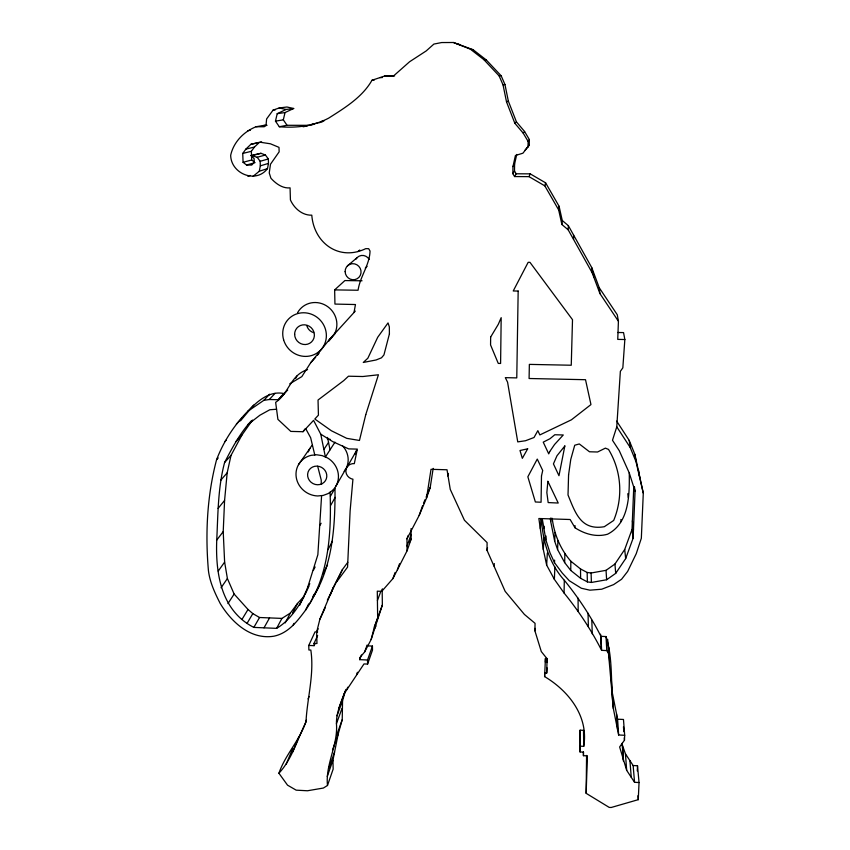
<?xml version="1.0" encoding="UTF-8"?>
<svg xmlns="http://www.w3.org/2000/svg" width="850" height="850" viewBox="0 0 850 850"><rect width="100%" height="100%" fill="white"/><g stroke="black" fill="none" stroke-linecap="round" stroke-linejoin="round"><path stroke-width="1.27" d="M573.559 239.434L573.58 235.036M634.419 486.657L635.067 491.194L633.112 538.241L625.664 558.588L615.708 573.357L606.634 579.753L591.409 582.452L587.382 581.899L580.624 578.319L570.764 570.456L570.828 561.213C560.384 549.185 554.104 534.055 552.202 518.288M583.727 746.332L583.514 730.352L580.114 730.182L580.242 746.162L583.727 746.332C588.816 716.55 568.862 691.082 544.616 676.6L544.701 672.934L546.72 673.019L547.06 658.739L541.301 651.567L534.905 630.827L535.064 623.337L524.397 614.412L505.155 591.345L487.029 550.311L487.103 542.597L464.429 520.232L450.256 489.377L447.026 469.774L431.014 469.317L426.572 497.962L419.188 515.387L406.969 538.836L407.054 550.832L392.913 578.584L381.777 591.345L377.294 591.175L377.655 618.088L374.34 627.109L371.163 639.476L364.65 651.918L359.678 657.836L359.709 659.653L367.54 659.993L372.438 646.064L367.349 645.841M635.067 491.194L629.255 472.961L619.257 450.67L612.489 440.268L616.771 426.828L620.362 371.344L622.838 367.848L624.846 339.522L617.748 339.394L618.418 321.247L599.919 293.558L592.174 272.776L568.204 229.851L561.914 224.517L558.662 209.907L544.818 185.852L529.008 176.641L514.569 176.566L512.858 173.676L512.964 166.568L515.419 155.486L522.92 153.202L529.253 145.127L529.348 139.559L524.588 131.506L516.428 121.869L508.342 101.097L504.964 84.532L501.149 75.767L486.285 59.946L473.142 49.736L453.475 42.5L441.649 42.553L433.904 44.072L426.19 50.936L409.572 61.763L393.476 76.022L384.604 76.043L371.981 80.261C362.344 97.208 344.749 107.897 328.684 118.129C313.448 126.14 296.278 128.169 279.299 126.735L275.464 121.146L277.206 113.677L286.099 109.48L293.696 108.481L286.939 107.004L279.161 107.961L273.073 110.128L266.613 118.936L265.997 125.651L264.159 126.756L256.084 126.746C243.78 131.591 233.516 142.152 230.679 155.284C230.871 173.453 255.712 184.131 267.484 168.64L268.483 163.391L268.334 158.95L265.413 155.019L260.961 153.308L250.984 155.486L254.118 158.642L254.256 162.297L251.738 165.059L246.574 165.028L243.079 162.329L242.739 153.446L245.884 149.09L250.899 144.298L259.346 142.396L254.437 147.071L251.366 151.311L251.685 159.97L254.235 161.946M512.858 173.676L514.494 170.977L514.601 164.05L516.726 154.456M528.009 147.135L528.116 141.429L523.217 133.153L514.834 123.25L506.526 101.915L503.041 84.894L499.12 75.884L483.841 59.627L470.326 49.13L453.475 42.5M586.574 755.427L586.149 793.326L609.195 807.394L611.161 807.5L638.265 799.669L639.041 782.542L634.557 782.308L626.684 770.355L619.629 746.959L624.463 740.222L624.676 735.282L618.641 734.984L613.36 708.624L608.515 653.469L606.804 650.579L601.609 650.356C591.377 630.169 578.499 610.714 564.06 593.003L564.315 580.274C548.983 563.157 542.821 541.131 541.344 518.638M570.764 570.456L564.676 562.604L564.857 553.499M545.339 662.107L545.424 658.506L547.379 658.591L547.198 662.532M580.114 730.182L580.061 751.952L583.536 752.122L583.429 755.682L587.403 755.873L586.149 793.326M580.061 751.952L580.242 746.162M564.676 562.604L557.6 549.599L557.908 540.717M564.06 593.003L554.381 579.349L554.869 566.918M616.654 421.101L629.202 440.406L634.865 454.325L643.291 493.17L641.336 538.252L636.236 553.701L627.651 571.412L621.584 579.243L613.626 584.609L601.704 589.22L589.889 590.176L581.347 588.253L569.309 580.731L562.232 573.017L554.508 562.689L554.614 560.086M568.204 229.851L568.363 225.686L562.254 220.49L559.077 206.263L545.604 182.824L530.209 173.857L516.152 173.782L514.494 170.977M629.255 472.961C629.531 494.243 629.531 523.048 607.569 534.214C596.307 537.455 584.577 534.013 575.014 527.765L570.148 519.509L538.858 518.511L543.299 549.44L546.656 565.122L554.381 579.349M623.347 760.984L622.242 743.229L623.401 759.539M633.112 538.241L632.018 529.497L633.76 487.135M303.981 596.838C297.203 608.866 288.724 621.276 276.622 628.352L253.842 627.406C221.096 610.757 215.443 573.421 216.739 540.09C218.036 514.154 217.866 487.794 224.591 462.527C232.167 447.822 240.125 433.011 251.387 420.75M557.6 549.599L554.699 541.248L555.071 532.504M304.534 595.776L297.553 603.415L290.36 613.073L281.934 618.407L259.548 617.504L252.833 613.615L248.019 609.471L234.143 594.065L227.396 578.531L224.623 562.105L223.221 531.601L224.581 500.438L227.173 472.823L231.03 455.334L241.952 434.998L252.492 420.07M637.277 770.918L637.511 765.754L633.133 765.531L625.451 753.833L622.189 744.653M546.72 673.019L546.954 667.771M544.616 676.6L545.424 658.506M554.699 541.248L550.715 521.528L550.906 517.916M546.656 565.122L547.336 553.01M281.244 396.142L284.144 393.571C269.238 390.362 257.157 401.519 247.605 411.421C234.122 425.266 223.465 441.671 216.569 459.733C207.06 495.837 205.201 533.577 208.431 570.679C209.876 582.367 214.954 593.119 220.224 603.511C231.444 622.041 250.591 640.018 273.955 636.193C288.426 633.122 297.086 621.414 305.469 610.3C329.152 576.077 331.5 532.483 330.076 492.214M554.508 562.689L550.014 552.861L545.849 539.793L546.072 536.053M314.128 595.776C332.977 563.274 335.283 525.003 334.985 488.293L330.48 496.124M543.299 549.44L544.064 537.689M543.957 528.689L544.117 526.256M534.905 630.827L535.086 628.362M306.393 720.014C300.517 739.702 285.473 754.099 278.917 773.245L287.523 785.156L296.172 790.16L307.456 790.766L323.372 788.046L327.484 785.474C325.242 764.267 338.236 744.685 336.441 723.669C336.228 712.226 341.392 701.813 345.089 691.263M332.499 750.04L338.109 734.326L342.231 719.674L342.55 700.751L345.822 689.467M540.313 528.668L541.067 518.628M561.914 224.517L562.254 220.49M317.656 631.986L315.042 631.879L308.763 645.437L308.89 649.995L310.834 650.069C314.426 674.464 307.179 697.914 305.979 722.117C297.341 739.277 292.241 758.859 278.917 773.245M558.662 209.907L559.077 206.263M426.572 497.962L430.217 487.464L433.181 468.371M493.956 565.994L494.349 563.582M354.025 312.428L355.459 304.534L334.942 304.077L334.645 289.892L344.898 280.564L362.047 280.797M487.029 550.311L487.507 547.708M253.162 176.269L259.293 171.232L260.323 165.846L260.164 161.288L257.157 157.25L250.984 155.486M327.25 776.464L332.945 760.24L338.109 734.326M313.905 124.259L310.218 125.332L287.045 125.29L283.316 119.839L285.026 112.572L293.696 108.481M308.763 645.437L314.107 645.671L314.043 643.397L316.965 643.514L316.668 632.092L319.844 619.321L333.243 587.562L342.476 569.489L347.756 562.328M371.163 639.476L382.362 605.009L382.16 589.156M544.818 185.852L545.604 182.824M299.593 605.37L307.381 588.338L317.858 554.699L321.598 495.582M447.684 475.957L448.471 473.45M260.27 142.248L270.417 143.788L279.002 147.369L279.14 151.842L270.481 164.231L269.238 172.943L270.927 178.256C275.772 183.547 282.487 188.647 290.073 187.861L290.424 199.952C294.142 208.271 302.217 215.486 311.791 215.178C313.894 243.047 339.054 261.502 365.744 248.657L368.688 248.689L370.037 251.058C369.676 264.424 360.772 275.57 358.339 288.628L358.052 290.243L334.645 289.892M327.484 785.474L333.158 769.08L332.945 760.24M344.197 693.696L364.002 663.924L367.604 664.084L372.502 650.059L372.438 646.064M407.054 550.832L411.124 539.176L411.06 528.615M419.188 515.387L422.567 505.707M407.022 546.04L411.103 534.491M328.918 768.113L334.571 752.048M397.396 569.798L399.532 563.763M406.969 538.836L408.202 535.426M336.696 735.101L342.231 719.674M392.913 578.584L395.112 572.454M374.34 627.109L382.362 605.009M364.65 651.918L367.136 645.033M356.575 674.645L357.425 672.276M359.709 659.653L361.409 655.01M336.441 723.669L341.987 708.475M570.828 561.213L580.508 568.937L587.148 572.454L591.101 572.996L606.039 570.329L614.943 564.028L624.707 549.493L632.018 529.497M346.853 689.605L347.746 687.183M338.629 708.974L344.144 694.067M337.004 715.785L342.55 700.751M381.777 591.345L382.617 589.071M377.421 600.536L380.853 591.292M330.491 594.586L333.243 587.562M292.485 752.282L298.987 736.589M286.142 764.309L292.772 748.383M423.513 503.285L425.053 499.63M426.084 497.197L430.217 487.464M308.051 698.944L309.081 696.501M529.008 176.641L530.209 173.857M314.107 645.671L315.138 643.407M314.043 643.397L317.645 635.503M305.076 594.575L308.922 586.192M316.668 632.092L318.197 628.766M327.335 600.206L342.476 569.489M319.844 619.321L325.348 607.474M307.572 369.633C290.233 374.946 289.191 393.306 275.644 402.337L277.908 419.369L290.796 431.407L302.993 431.715L313.565 420.357L320.769 434.191L325.401 457.002L334.974 442.17M295.821 378.271L296.873 376.019M310.112 602.905L318.824 586.319M322.989 574.005L327.547 564.899M305.469 610.3L308.688 603.84M292.942 625.515L294.058 623.316M409.36 542.651L411.124 539.176M327.973 549.716L332.467 541.004M307.381 588.338L309.793 583.674M292.496 613.126L297.553 603.415M313.342 570.371L315.116 566.982M374.266 629.287L376.008 625.961M285.186 622.933L290.36 613.073M276.622 628.352L281.934 618.407M264.01 627.831L269.546 617.907M319.94 525.342L321.109 523.271M330.692 505.346L335.187 497.356M514.569 176.566L516.152 173.782M335.824 486.285L345.631 469.243M347.299 466.692L356.681 450.373A7.905 7.491 28.2 0 0 355.321 454.006M253.842 627.406L259.548 617.504M246.999 623.454L252.833 613.615M242.091 619.236L248.019 609.471M312.917 596.456L314.872 593.343M355.3 311.079L329.184 339.798L310.739 362.663L301.824 376.624L289.776 383.807M512.964 166.568L514.601 164.05M227.959 603.574L234.143 594.065M240.465 420.856L253.693 405.089M528.116 141.429L529.348 139.559M323.871 449.459L328.536 442.425M221.053 587.786L227.396 578.531M298.531 464.61L309.889 448.439M218.216 571.083L224.623 562.105M336.77 581.751L347.565 567.109L350.126 510.882L352.931 479.188L351.263 478.763A8.245 7.788 27.9 0 1 352.538 463.654L354.301 463.654L357.34 449.119L348.649 448.885L332.658 441.575L320.769 434.191M302.993 431.715L305.224 428.751M216.739 540.09L223.221 531.601M317.358 355.364L318.994 353.334M328.822 341.147L335.368 333.03L329.184 339.798M218.089 508.396L224.581 500.438M523.217 133.153L524.588 131.506M525.119 150.046L529.253 145.127M220.681 480.314L227.173 472.823M224.591 462.527L231.03 455.334M278.046 399.681L287.704 390.022M285.951 391.574L278.598 399.723L269.312 399.511L263.829 400.35L247.605 411.421M310.739 362.663L315.701 357.191M235.673 441.862L241.952 434.998M216.569 459.733L218.216 457.938M269.312 399.511L275.028 393.369M224.623 441.819L226.249 440.109M263.829 400.35L269.652 394.198M236.343 424.15L242.622 417.594M365.288 268.079L367.072 266.401M514.834 123.25L516.428 121.869M347.363 265.976L357.127 257.614M357.892 251.579L359.752 250.028M247.924 424.501L259.877 415.236L269.801 409.753L276.569 409.254M262.151 126.395L264.424 125.301L267.049 125.301M506.526 101.915L508.342 101.097M247.849 176.237L250.261 175.461M259.293 171.232L267.484 168.64M260.323 165.846L268.483 163.391M318.814 122.825L322.416 121.773M246.574 165.028L255.085 162.605M260.164 161.288L268.334 158.95M243.079 162.329L251.685 159.97M257.157 157.25L265.413 155.019M252.588 155.486L260.961 153.308M242.739 153.446L251.366 151.311M245.884 149.09L254.437 147.071M250.899 144.298L261.619 141.897M303.089 126.777L307.849 125.811M311.908 124.206L317.656 123.048M321.778 121.327L323.999 120.891M279.299 126.735L287.045 125.29M503.041 84.894L504.964 84.532M247.924 130.698L250.367 130.252M256.084 126.746L264.424 125.301M275.464 121.146L283.316 119.839M277.206 113.677L285.026 112.572M273.073 110.128L275.336 109.841M499.12 75.884L501.149 75.767M371.981 80.261L374.149 80.166M379.865 77.626L382.457 77.541M384.604 76.043L394.612 75.916M617.791 332.499L623.549 332.594L624.846 339.522M564.315 580.274C578.404 597.582 590.973 616.601 600.95 636.342L606.018 636.554C613.328 659.207 610.374 684.888 613.36 708.624M612.436 693.366L617.599 719.196L623.475 719.472L624.676 735.282M483.841 59.627L486.285 59.946M327.314 438.94L330.491 439.439M470.326 49.13L473.142 49.736M279.161 107.961L286.099 109.48M457.162 43.956L460.328 44.699M568.363 225.686L591.706 267.516L599.261 287.778L617.281 314.766L618.418 321.247M616.771 426.828L630.264 447.589L636.034 461.752L643.291 493.17M305.756 428.74L310.654 437.739L314.776 454.962M317.677 466.236L321.204 479.953L321.311 483.99M327.526 437.421L330.023 449.831M542.236 518.617L545.849 539.793M638.552 470.284L639.784 478.008M634.865 454.325L636.034 461.752M629.202 440.406L630.264 447.589M550.354 518.883L550.715 521.528M632.379 520.795L633.484 529.401M627.778 493.701L628.267 497.516M599.261 287.778L599.919 293.558M624.707 549.493L625.664 558.588M620.914 519.488L621.138 521.624M593.183 271.479L593.683 276.834M637.511 765.754L639.041 782.542M591.706 267.516L592.174 272.776M637.914 795.717L638.265 799.669M633.133 765.531L634.557 782.308M614.943 564.028L615.708 573.357M629.914 760.633L631.263 777.304M623.464 726.761L623.826 731.659M624.282 737.779L624.463 740.222M625.451 753.833L626.684 770.355M617.599 719.196L618.641 734.984M616.548 713.957L617.578 729.651M606.039 570.329L606.634 579.753M611.224 678.183L612.128 693.111M608.802 647.519L609.652 661.789M607.686 639.381L608.515 653.469M606.018 636.554L606.804 650.579M600.95 636.342L601.609 650.356M600.578 634.227L601.226 648.189M591.101 572.996L591.409 582.452M591.823 620.256L592.259 633.909M587.148 572.454L587.382 581.899M588.041 613.211L588.37 626.705M367.54 659.993L367.604 664.084M584.046 730.766L584.109 734.708M583.376 751.942L583.429 755.682M580.508 568.937L580.624 578.319M578.074 598.156L578.159 611.309M575.014 525.608L575.014 527.765M308.337 451.945A20.676 19.508 31 0 1 312.131 445.326M342.656 445.953A20.676 19.508 31 0 1 344.197 471.346M355.938 259.197A7.767 7.544 54.9 0 1 369.144 259.356M313.703 332.658A9.669 9.265 45.9 0 1 306.861 325.858M297.532 312.768A21.378 20.485 45.9 0 1 325.954 305.511A21.378 20.485 45.9 0 1 334.284 334.348M490.652 337.046L490.567 344.93L498.259 363.407L500.597 363.46L501.181 317.666L498.281 324.349L490.652 337.046M518.171 291.051L516.768 377.899L505.314 377.655L507.578 382.181L517.746 441.883L525.534 440.736L534.013 437.506L537.848 430.663L539.846 434.924L571.391 419.826L590.963 404.579L585.512 379.706L529.093 378.505L529.359 364.384L571.253 365.234L572.507 319.696L529.954 262.331L528.169 262.31L513.23 290.976L518.171 291.051M541.482 475.957L541.067 502.244L535.362 501.978L527.85 476.797L537.264 459.085L542.714 470.507L541.482 475.957M568.576 474.853L568.023 494.998C575.524 513.464 581.06 530.612 604.286 526.724L613.689 520.444C623.231 497.314 621.531 470.868 608.526 449.427L605.402 448.131L597.561 451.998L589.475 451.775L579.317 443.955L574.727 445.23L570.764 459.404L568.576 474.853M547.867 481.323L546.847 492.596L548.176 502.573L558.227 503.041L547.867 481.323M564.846 445.963L558.971 475.703L553.435 463.888L556.984 455.759L564.846 445.963M365.766 414.641L359.454 440.459L346.757 438.345L331.404 430.769L314.808 419.018L318.421 415.151L318.038 400.01L343.676 380.662L348.468 376.21L362.844 376.518L378.42 374.776L365.766 414.641M389.406 333.912L383.945 354.918L381.469 357.818L376.104 359.975L363.279 362.461L367.859 358.211L377.697 337.291L388.036 322.915L389.342 326.889L389.406 333.912M549.653 451.69L548.749 453.9L543.235 442.149L549.982 438.728L554.795 434.754L563.284 434.977L554.551 444.507L549.653 451.69M527.659 448.821L522.336 458.32L519.998 450.511L527.659 448.821M332.541 490.429L328.228 493.542L323.17 495.433L317.719 495.964A21.569 20.251 30.7 0 1 296.257 477.445A21.569 20.251 30.7 0 1 311.164 455.324L316.657 454.771L322.192 455.632L327.388 457.853A21.569 20.251 30.7 0 1 332.541 490.429M322.192 483.65L319.908 484.511A9.754 9.159 30.7 0 1 307.711 476.372A9.754 9.159 30.7 0 1 316.954 466.119L319.451 466.512A9.754 9.159 30.7 0 1 326.687 474.502A9.754 9.159 30.7 0 1 322.192 483.65M345.132 271.596A8.117 7.863 53.3 0 0 357.181 278.726A8.117 7.863 53.3 0 0 356.957 264.817A8.117 7.863 53.3 0 0 345.132 271.596M294.642 334.464A10.094 9.648 45 0 0 309.676 343.315A10.094 9.648 45 0 0 309.23 326.219A10.094 9.648 45 0 0 294.642 334.464M283.603 339.756A22.323 21.324 45 0 0 320.333 350.37A22.323 21.324 45 0 0 309.708 313.639A22.323 21.324 45 0 0 283.603 339.756"/></g></svg>
